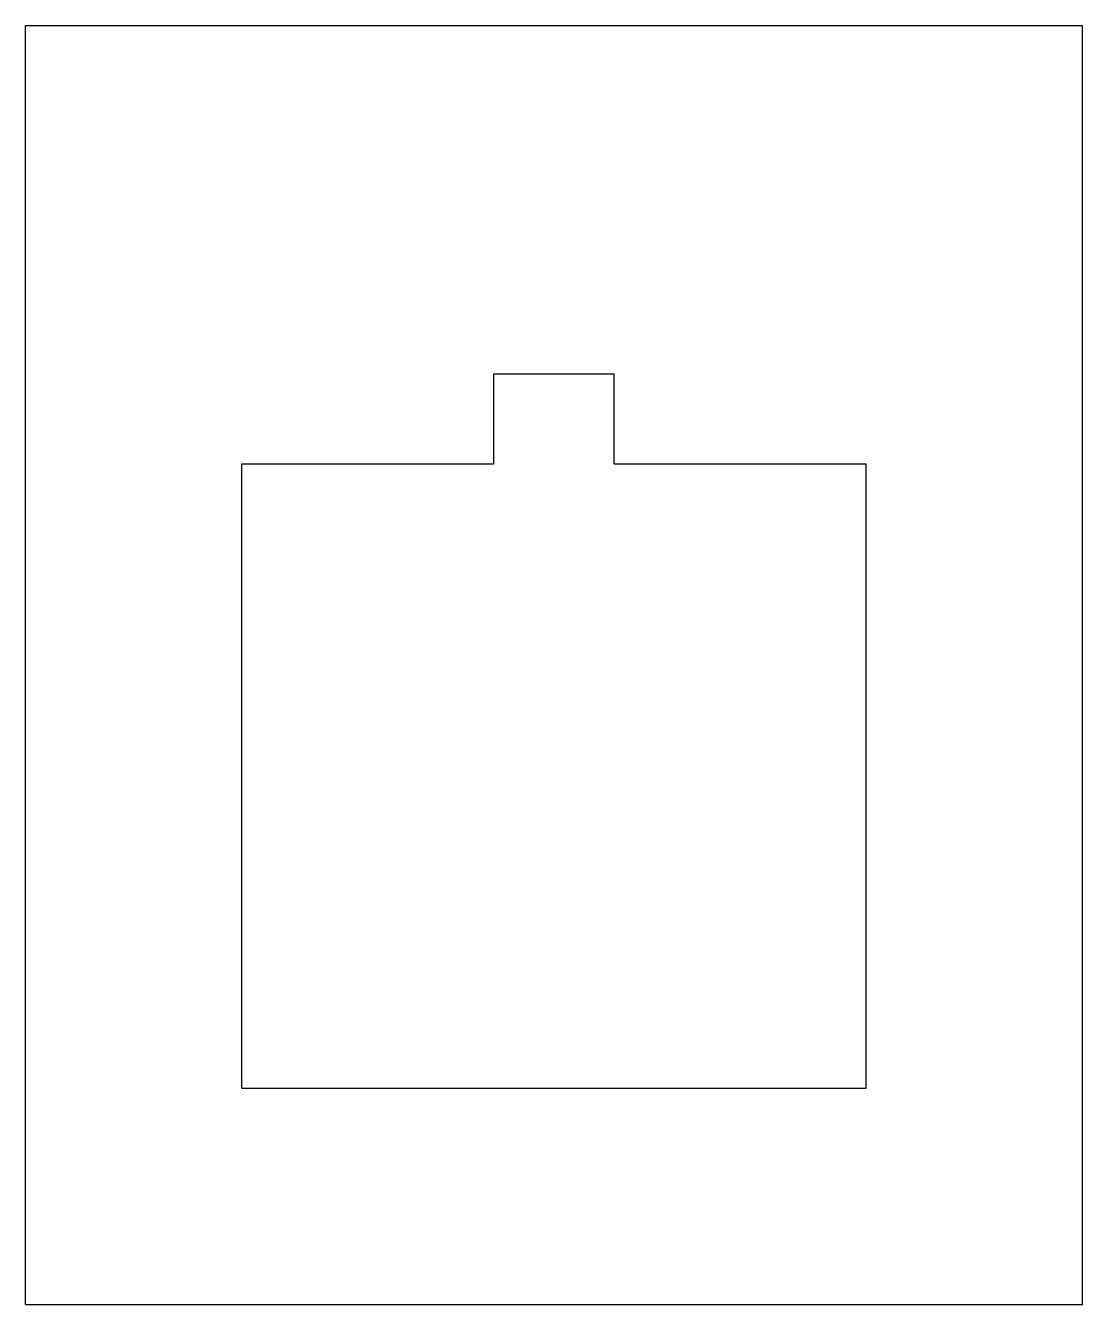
# Model space of a CAD drawing. Header units: millimetres. Extents: x 0 to 176, y 0 to 213.
import ezdxf

# ---------------------------------------------------------------- set-up
doc = ezdxf.new("R2010")
doc.units = ezdxf.units.MM
doc.layers.add('flat', color=7, linetype='CONTINUOUS')

msp = doc.modelspace()

# ---------------------------------------------------------------- linework, layer by layer
at = {"layer": 'flat'}
for p, q in [((0, 0), (0, 213)), ((0, 213), (176, 213)), ((176, 0), (176, 213)), ((78, 140), (78, 155)), ((78, 155), (98, 155)), ((98, 140), (98, 155)), ((36, 36), (36, 140)), ((36, 140), (78, 140)), ((98, 140), (140, 140)), ((140, 36), (140, 140)), ((36, 36), (140, 36)), ((0, 0), (176, 0))]:
    msp.add_line(p, q, dxfattribs=at)

doc.saveas('drawing.dxf')
